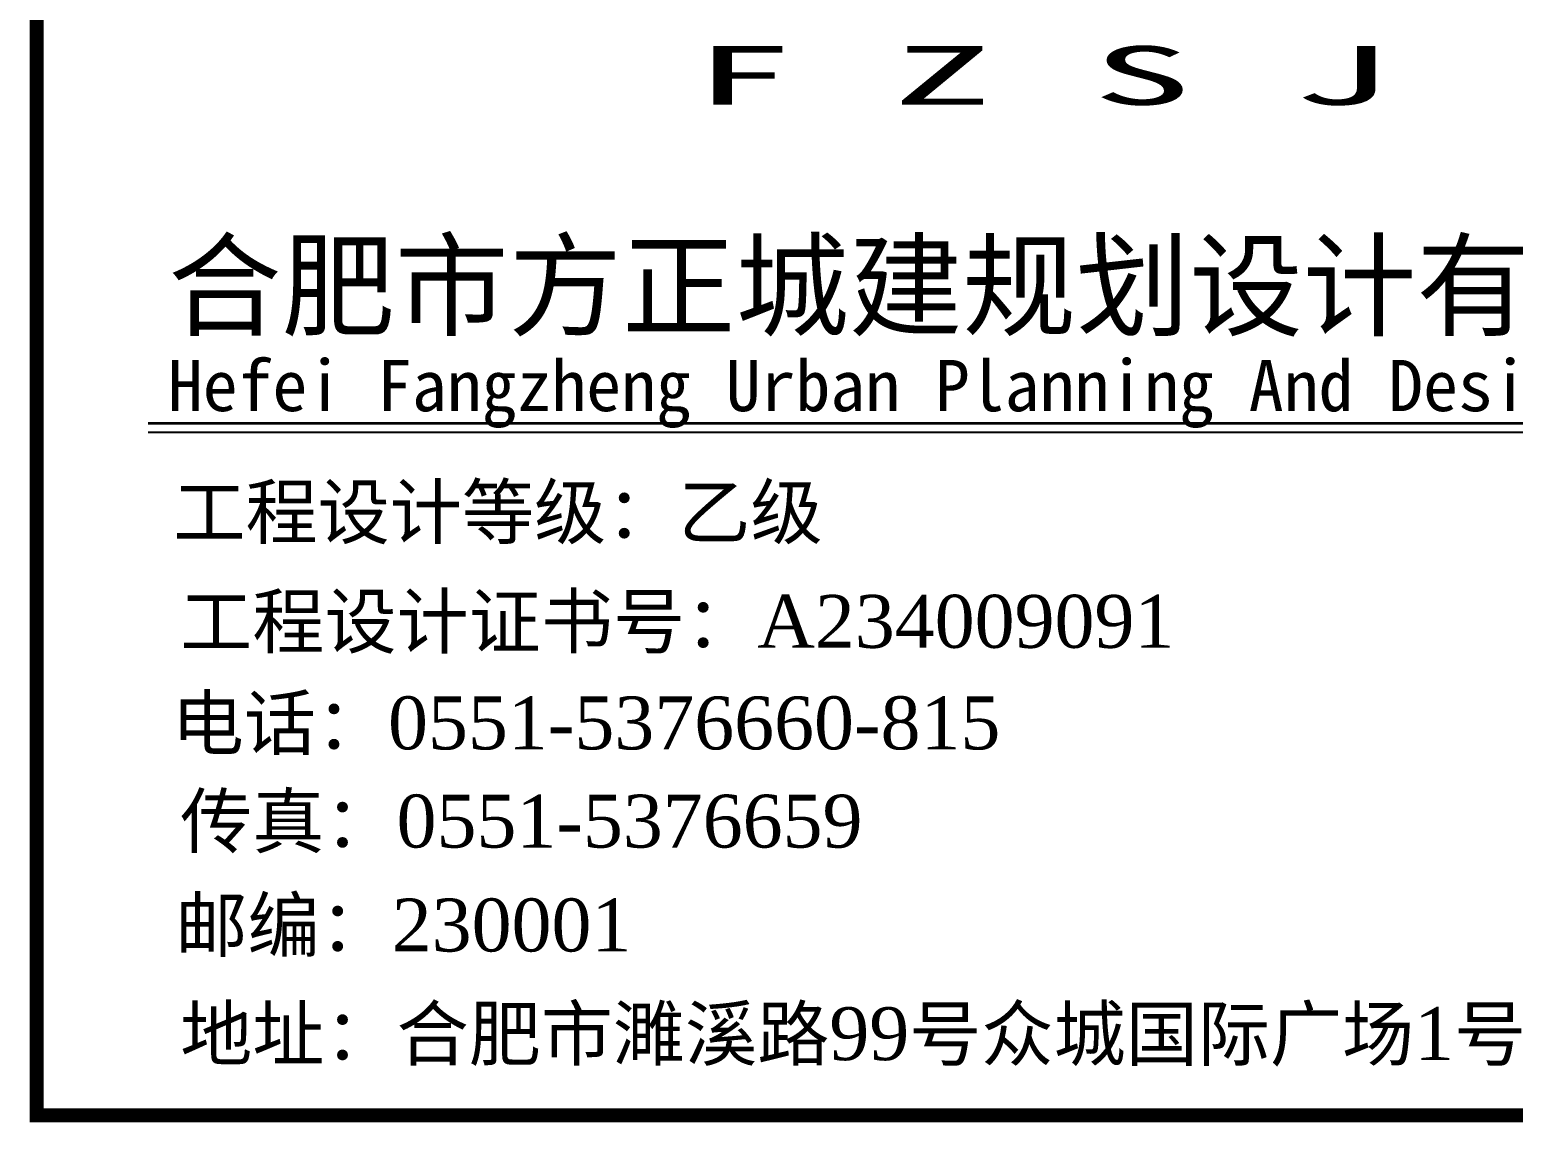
# Model space of a CAD drawing. Extents: x 54907 to 703237, y -798661 to -546661.
# Drawn here: x 246382 to 252035, y -555819 to -551656 of the extents above; entities that cross this region are included whole.
import ezdxf

# ---------------------------------------------------------------- set-up
doc = ezdxf.new("R2010")
doc.units = 0
doc.header["$LTSCALE"] = 1000
doc.header["$MEASUREMENT"] = 0
doc.layers.add('PUB_TEXT', color=7, linetype='Continuous')
doc.layers.add('PUB_TITLE', color=4, linetype='Continuous')
doc.styles.add('-黑体', font='simhei.ttf', dxfattribs={"width": 0.7})
doc.styles.add('GHF', font='times.ttf')
doc.styles.add('STYLE1', font='simhei.ttf', dxfattribs={"width": 0.8})

msp = doc.modelspace()

# ---------------------------------------------------------------- linework, layer by layer
at = {"color": 4, "lineweight": 35}
msp.add_line((246833.3, -553155.7), (253855.5, -553155.7), dxfattribs=at)
at = {"color": 4, "lineweight": -2}
msp.add_line((246833.3, -553189.4), (253855.5, -553189.4), dxfattribs=at)
at = {"layer": 'PUB_TITLE', "color": 4, "const_width": 52.8}
msp.add_lwpolyline([(246408.6, -555792.1), (254256.6, -555792.1), (254256.6, -548161.4), (246408.6, -548161.4)], close=True, dxfattribs=at)

# ---------------------------------------------------------------- texts
at = {"layer": 'PUB_TEXT'}
for s, height, style, p in [('合肥市方正城建规划设计有限公司', 317.027, '-黑体', (246909.1, -552789.5)), ('Hefei Fangzheng Urban Planning And Design Co.,Ltd', 195.289, '-黑体', (246908.6, -553109.3)), ('工程设计等级：乙级', 201.49, 'GHF', (246929.8, -553593.8)), ('工程设计证书号：A234009091', 201.486, 'GHF', (246955.7, -554010.8)), ('电话：0551-5376660-815', 201.486, 'GHF', (246923.2, -554397.7)), ('传真：0551-5376659', 201.486, 'GHF', (246955.7, -554771.7)), ('邮编：230001', 201.49, 'GHF', (246937.3, -555167.6)), ('地址：合肥市濉溪路99号众城国际广场1号楼16层', 201.486, 'GHF', (246955.7, -555581.4))]:
    msp.add_text(s, height=height, dxfattribs=dict(at, style=style)).set_placement(p)
at = {"layer": 'PUB_TITLE', "color": 4, "style": 'STYLE1', "width": 2.5}
msp.add_text('F Z S J', height=223.49, dxfattribs=at).set_placement((248910.1, -551942.3))

doc.saveas('drawing.dxf')
